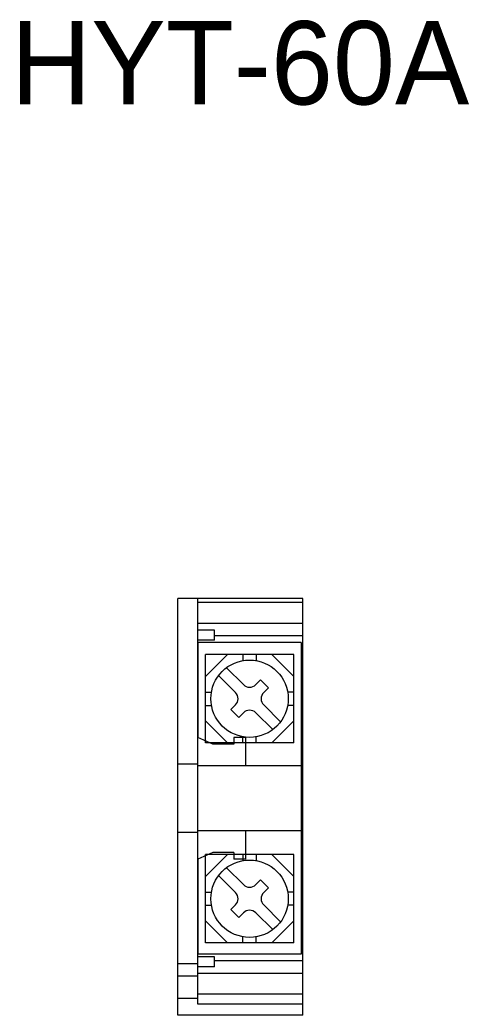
# Model space of a CAD drawing. Header units: millimetres. Extents: x 133 to 1212, y 97 to 428.
# Drawn here: x 743.8 to 797.7, y 307 to 426.4 of the extents above; entities that cross this region are included whole.
import ezdxf

# ---------------------------------------------------------------- set-up
doc = ezdxf.new("R2010")
doc.units = ezdxf.units.MM
doc.layers.add('hw_VTP', color=7, linetype='Continuous', lineweight=13)
doc.styles.add('RO', font='txt')

# ---------------------------------------------------------------- blocks, each defined once
blk = doc.blocks.new('*U391')
at = {"layer": 'hw_VTP'}
for p, q in [((0, 0), (0, 50)), ((15, 50), (0, 50)), ((2.4, 1.3), (2.4, 50)), ((15, 49.5), (2.4, 49.5)), ((15, 0), (15, 50)), ((15, 47), (2.4, 47)), ((4.4, 46.2), (2.4, 46.2)), ((4.4, 45), (4.4, 46.2)), ((15, 45.5), (4.4, 45.5)), ((4.4, 45), (2.4, 45)), ((5.94, 43.26), (3.3, 40.62)), ((13.9, 40.62), (11.26, 43.26)), ((5.94, 32.66), (3.3, 35.3)), ((13.9, 35.3), (11.26, 32.66)), ((2.4, 30.1), (0, 30.1)), ((15, 29.9), (2.4, 29.9)), ((2.4, 21.9), (0, 21.9)), ((15, 22.1), (2.4, 22.1)), ((5.94, 19.26), (3.3, 16.62)), ((13.9, 16.62), (11.26, 19.26)), ((5.94, 8.66), (3.3, 11.3)), ((13.9, 11.3), (11.26, 8.66)), ((2.4, 6.15), (0, 6.15)), ((4.4, 7), (2.4, 7)), ((4.4, 5.8), (4.4, 7)), ((15, 6.5), (4.4, 6.5)), ((4.4, 5.8), (2.4, 5.8)), ((15, 5), (2.4, 5)), ((2.4, 4.65), (0, 4.65)), ((15, 2.5), (2.4, 2.5)), ((2.4, 2), (0, 2)), ((15, 1.3), (2.4, 1.3)), ((15, 0), (0, 0))]:
    blk.add_line(p, q, dxfattribs=at)
at = {"layer": 'hw_VTP', "color": 4}
for p, q in [((2.4, 44.7), (2.4, 33.3)), ((14.8, 44.7), (2.4, 44.7)), ((14.8, 44.7), (14.8, 7.3)), ((4.2, 32.5), (2.4, 33.3)), ((6.7, 32.5), (4.2, 32.5)), ((8.1, 33.3), (6.7, 33.3)), ((6.7, 33.3), (6.7, 32.5)), ((8.1, 33.3), (8.1, 29.9)), ((8.1, 22.1), (8.1, 18.7)), ((4.2, 19.5), (2.4, 18.7)), ((6.7, 19.5), (4.2, 19.5)), ((6.7, 19.5), (6.7, 18.7)), ((2.4, 18.7), (2.4, 7.3)), ((8.1, 18.7), (6.7, 18.7)), ((14.8, 7.3), (2.4, 7.3))]:
    blk.add_line(p, q, dxfattribs=at)
at = {"layer": 'hw_VTP', "color": 0}
for p, q in [((13.9, 43.26), (3.3, 43.26)), ((3.3, 32.66), (3.3, 43.26)), ((7.8, 43.26), (7.8, 42.53)), ((9.4, 43.26), (9.4, 42.53)), ((13.9, 32.66), (13.9, 43.26)), ((6.91, 38.71), (4.89, 40.74)), ((7.85, 39.65), (5.82, 41.67)), ((9.91, 40.21), (9.35, 39.65)), ((10.85, 39.27), (9.91, 40.21)), ((3.3, 38.75), (4.03, 38.75)), ((10.85, 39.27), (10.29, 38.71)), ((13.9, 38.75), (13.17, 38.75)), ((3.3, 37.16), (4.03, 37.16)), ((6.91, 37.21), (6.35, 36.65)), ((12.31, 35.18), (10.29, 37.21)), ((13.9, 37.16), (13.17, 37.16)), ((7.29, 35.71), (6.35, 36.65)), ((7.85, 36.27), (7.29, 35.71)), ((11.38, 34.25), (9.35, 36.27)), ((13.9, 32.66), (3.3, 32.66)), ((7.8, 32.66), (7.8, 33.39)), ((9.4, 32.66), (9.4, 33.39)), ((13.9, 19.26), (3.3, 19.26)), ((3.3, 8.66), (3.3, 19.26)), ((7.8, 19.26), (7.8, 18.53)), ((9.4, 19.26), (9.4, 18.53)), ((13.9, 8.66), (13.9, 19.26)), ((6.91, 14.71), (4.89, 16.74)), ((7.85, 15.65), (5.82, 17.67)), ((9.91, 16.21), (9.35, 15.65)), ((10.85, 15.27), (9.91, 16.21)), ((3.3, 14.76), (4.03, 14.76)), ((10.85, 15.27), (10.29, 14.71)), ((13.9, 14.76), (13.17, 14.76)), ((3.3, 13.17), (4.03, 13.17)), ((6.91, 13.21), (6.35, 12.65)), ((12.31, 11.18), (10.29, 13.21)), ((13.9, 13.17), (13.17, 13.17)), ((7.29, 11.71), (6.35, 12.65)), ((7.85, 12.27), (7.29, 11.71)), ((11.38, 10.25), (9.35, 12.27)), ((13.9, 8.66), (3.3, 8.66)), ((7.8, 8.66), (7.8, 9.39)), ((9.4, 8.66), (9.4, 9.39))]:
    blk.add_line(p, q, dxfattribs=at)
at = {"layer": 'hw_VTP'}
for centre in [(8.6, 37.96), (8.6, 13.96)]:
    blk.add_circle(centre, 4.64, dxfattribs=at)
at = {"layer": 'hw_VTP', "color": 0}
for centre, start, end in [((8.6, 40.4), 225, 315), ((6.16, 37.96), 315, 45), ((11.04, 37.96), 135, 225), ((8.6, 35.52), 45, 135), ((8.6, 16.4), 225, 315), ((6.16, 13.96), 315, 45), ((11.04, 13.96), 135, 225), ((8.6, 11.52), 45, 135)]:
    blk.add_arc(centre, 1.06, start, end, dxfattribs=at)

msp = doc.modelspace()

# ---------------------------------------------------------------- block references
msp.add_blockref('*U391', (762.75, 307.02))

# ---------------------------------------------------------------- texts
at = {"color": 3, "style": 'RO'}
msp.add_text('HYT-60A', height=10, dxfattribs=at).set_placement((742.71, 416.28))

doc.saveas('drawing.dxf')
